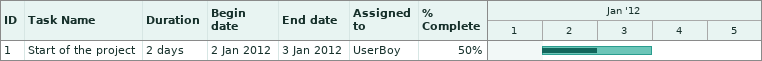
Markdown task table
| ID | Task | Duration | Start | Finish | Resources | % complete |
|---|---|---|---|---|---|---|
| 1 | Start of the project | 2d | 2012-01-02 | 2012-01-03 | UserBoy | 50 |
